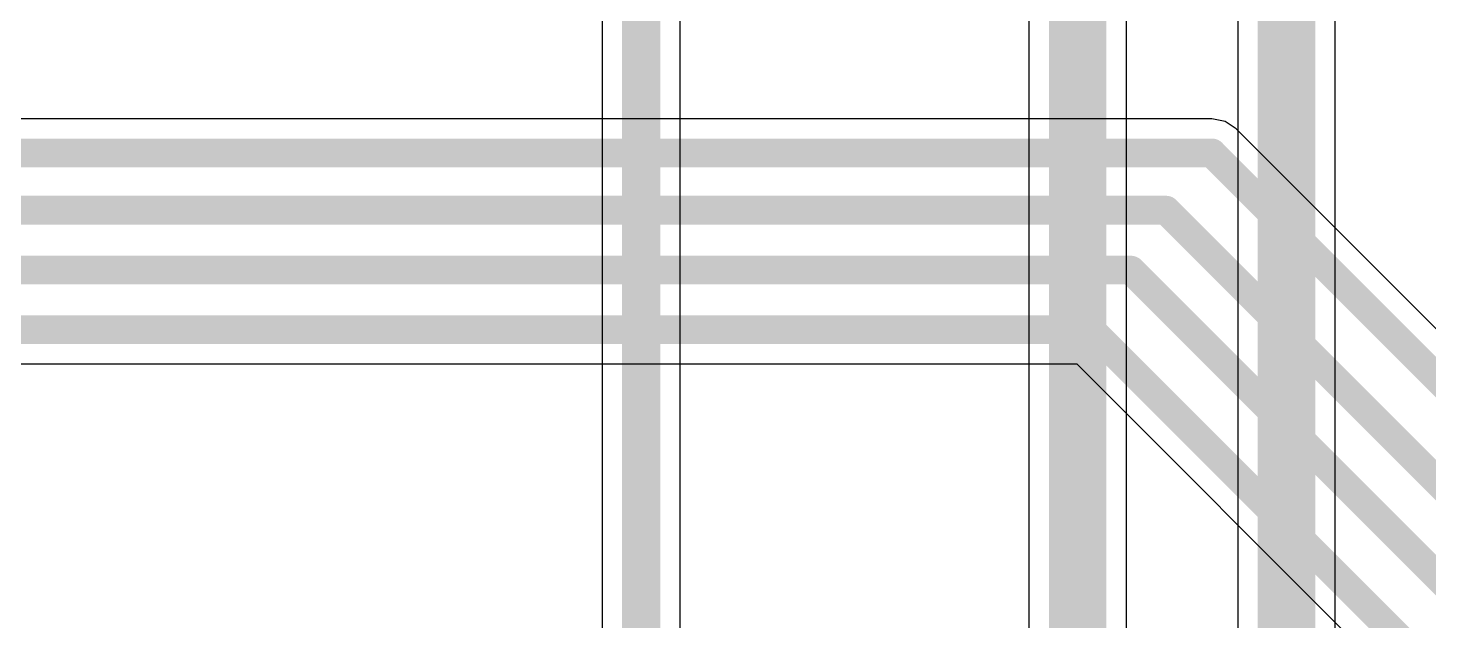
# Model space of a CAD drawing. Header units: inches. Extents: x -7 to 5163, y -3 to 5149.
# Drawn here: x 107.26 to 125.84, y 59.81 to 67.67 of the extents above; entities that cross this region are included whole.
import ezdxf

# ---------------------------------------------------------------- set-up
doc = ezdxf.new("R2010")
doc.units = ezdxf.units.IN
doc.layers.add('Bottom Layer', color=5, linetype='Continuous')
doc.layers.add('Top Layer', color=1, linetype='Continuous')

msp = doc.modelspace()

# ---------------------------------------------------------------- linework, layer by layer
at = {"layer": 'Bottom Layer'}
for p, q in [((124.599, 56.197), (124.599, 120.167)), ((123.305, 119.899), (123.305, 56.197)), ((121.831, 40.183), (121.831, 118.109)), ((114.874, 90.671), (114.874, 55.358)), ((115.91, 55.143), (115.91, 90.671)), ((120.536, 85.093), (120.536, 40.183))]:
    msp.add_line(p, q, dxfattribs=at)
for points in [[(123.952, 56.197, 0.762, 0.762, 0), (123.952, 120.167, 0.762, 0.762, 0)], [(121.183, 40.183, 0.762, 0.762, 0), (121.183, 118.109, 0.762, 0.762, 0)], [(115.392, 55.143, 0.508, 0.508, 0), (115.392, 90.868, 0.508, 0.508, 0)]]:
    msp.add_lwpolyline(points, format="xyseb", dxfattribs=at)
at = {"layer": 'Top Layer'}
for p, q in [((122.963, 66.465), (36.886, 66.465)), ((123.137, 66.431), (122.963, 66.465)), ((123.284, 66.333), (123.137, 66.431)), ((138.622, 50.995), (123.284, 66.333)), ((35.23, 63.218), (121.169, 63.218)), ((121.169, 63.218), (136.431, 47.956))]:
    msp.add_line(p, q, dxfattribs=at)
for points in [[(36.698, 66.012, 0.381, 0.381, 0), (122.963, 66.012, 0.381, 0.381, 0)], [(122.963, 66.012, 0.381, 0.381, 0), (138.434, 50.542, 0.381, 0.381, 0)], [(36.157, 65.254, 0.381, 0.381, 0), (122.355, 65.254, 0.381, 0.381, 0)], [(122.355, 65.254, 0.381, 0.381, 0), (137.833, 49.776, 0.381, 0.381, 0)], [(35.697, 64.459, 0.381, 0.381, 0), (121.889, 64.459, 0.381, 0.381, 0)], [(121.889, 64.459, 0.381, 0.381, 0), (137.315, 49.032, 0.381, 0.381, 0)], [(35.23, 63.671, 0.381, 0.381, 0), (121.357, 63.671, 0.381, 0.381, 0)], [(121.357, 63.671, 0.381, 0.381, 0), (136.751, 48.276, 0.381, 0.381, 0)]]:
    msp.add_lwpolyline(points, format="xyseb", dxfattribs=at)
for points in [[(122.868, 66.012, 0.191, 0.191, 1), (123.059, 66.012, 0.191, 0.191, 1)], [(122.868, 66.012, 0.191, 0.191, 1), (123.059, 66.012, 0.191, 0.191, 1)], [(122.26, 65.254, 0.191, 0.191, 1), (122.45, 65.254, 0.191, 0.191, 1)], [(122.26, 65.254, 0.191, 0.191, 1), (122.45, 65.254, 0.191, 0.191, 1)], [(121.794, 64.459, 0.191, 0.191, 1), (121.984, 64.459, 0.191, 0.191, 1)], [(121.794, 64.459, 0.191, 0.191, 1), (121.984, 64.459, 0.191, 0.191, 1)], [(121.261, 63.671, 0.191, 0.191, 1), (121.452, 63.671, 0.191, 0.191, 1)], [(121.261, 63.671, 0.191, 0.191, 1), (121.452, 63.671, 0.191, 0.191, 1)]]:
    msp.add_lwpolyline(points, format="xyseb", close=True, dxfattribs=at)

doc.saveas('drawing.dxf')
